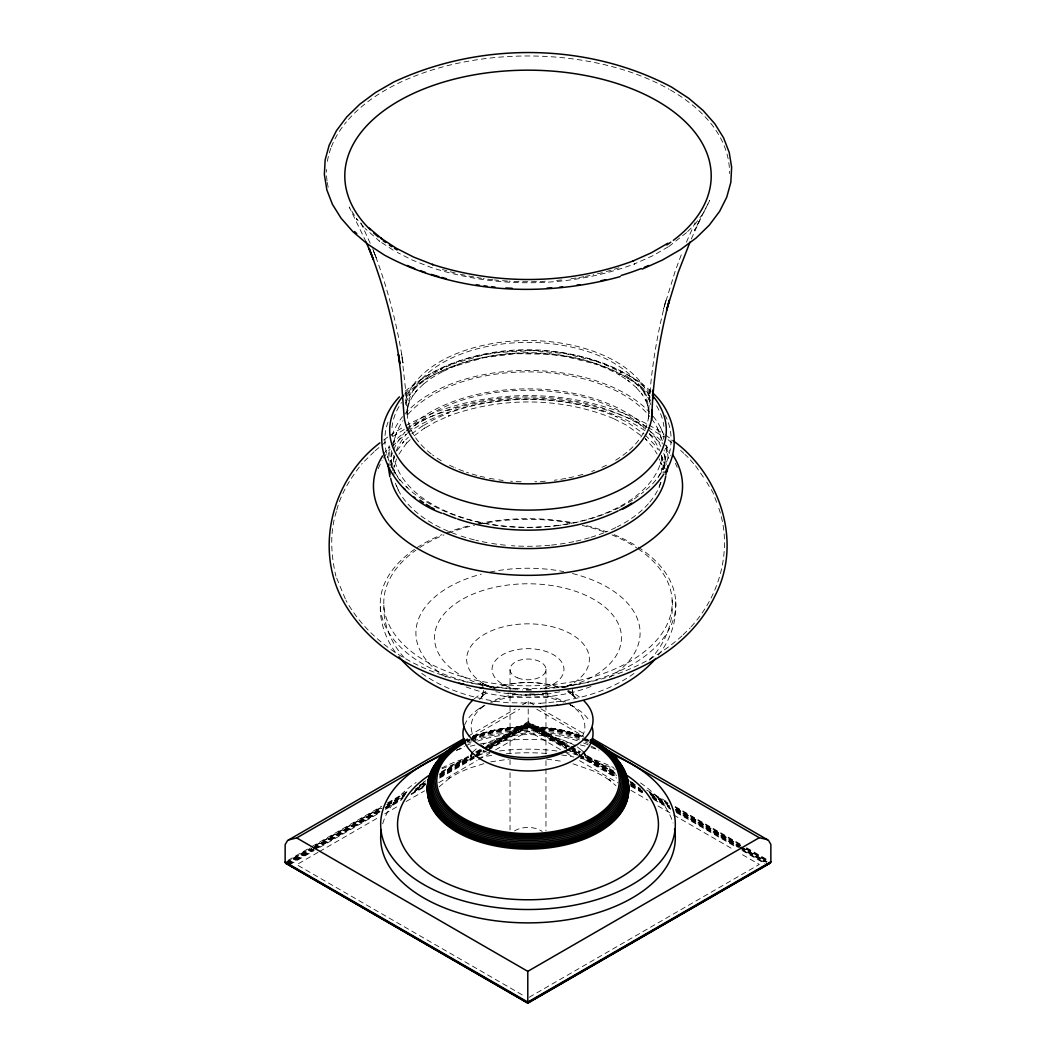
<?xml version="1.0" encoding="UTF-8"?>
<svg xmlns="http://www.w3.org/2000/svg" width="1056" height="1056" viewBox="0 0 1056 1056"><rect width="100%" height="100%" fill="white"/><g stroke="black" fill="none" stroke-linecap="round" stroke-linejoin="round"><path stroke-width="0.75" stroke-dasharray="5 3.75" d="M380.305 606.685C379.962 623.198 386.113 639.408 395.63 652.766M383.869 605.18C382.998 625.64 392.37 645.652 406.534 660.119M668.237 458.515L666.653 445.196M387.922 457.604L389.162 445.751M391.565 450.608L391.657 467.742M390.984 467.755L394.495 455.902M393.875 474.804L394.403 465.076L394.205 467.188L396.462 458.938M572.431 689.357L572.26 692.578L572.55 690.043M661.954 473.18L660.739 462.343L661.386 464.376L659.274 458.911M664.435 468.415L665.029 457.024L664.118 449.869M648.305 418.73L649.915 389.69L649.427 398.534C652.001 365.033 657.611 331.782 666.191 299.284L663.472 309.223L675.088 271.445L681.965 252.925M483.569 690.307L482.09 697.805L483.001 694.505L480.836 699.019L482.526 695.653M663.63 472.732L664 471.306M336.376 511.553C329.591 532.462 330.977 554.968 335.9 576.14M388.027 422.11C377.599 449.896 394.35 480.163 417.344 495.937M393.518 442.108L396.594 432.656M405.372 404.448L406.6 399.986L405.451 403.234L409.847 394.495L408.989 395.96L415.298 387.539L413.107 390.02L421.344 381.982L420.09 382.945M660.343 483.054L659.208 487.186L660.95 482.486M336.798 509.995C341.233 492.624 351.212 477.286 362.221 463.36M391.908 435.772L393.017 432.894M686.387 242.273L695.046 222.71M691.297 238.973L700.788 218.064L694.584 230.393L709.711 200.482L703.19 213.444L703.824 212.467L694.505 224.902L695.27 224.096M398.917 454.186L406.705 442.9L405.346 444.404L410.85 439.032M397.056 450.608L403.986 441.342L402.811 442.662L408.421 437.184M479.622 699.534L484.942 692.446M658.31 655.103C670.534 640.174 676.975 620.624 675.695 601.326M691.112 626.723C720.311 595.294 732.996 548.09 718.423 507.052M405.161 391.222C469.841 337.339 573.223 337.115 642.048 383.605M405.398 395.208L412.183 388.74L430.135 375.474L441.712 368.782L440.59 369.428L453.697 363.554L452.641 363.95L482.592 355.133L498.313 352.466L532.277 350.618L565.409 353.628L596.244 361.337L595.294 360.98L609.022 366.366L621.469 372.702L620.255 372.016L631.092 379.117L629.891 378.193L638.986 385.928L637.85 384.78L645.124 393.03L644.094 391.697L649.466 400.316L647.922 397.254L650.773 404.62M364.386 461.248L374.114 451.757M686.545 232.61L668.818 246.563M687.641 231.554L693.092 226.222M646.087 489.773C667.392 472.547 678.691 441.078 665.333 415.628M482.196 696.102L488.981 691.099M472.494 752.149L478.751 746.79M439.098 786.839L451.321 776.728L448.668 778.602L458.053 773.177L468.547 768.478L484.559 763.435M649.466 660.119C665.003 644.411 674.084 622.156 672.131 599.94M682.004 635.857C634.102 679.246 565.792 692.564 502.92 687.72C441.87 682.321 377.243 656.066 345.985 600.428M683.166 634.722L690.149 627.911M375.144 450.78L387.565 440.312M383.671 440.048L388.687 436.313M389.941 435.389L404.303 426.466M392.528 436.616L405.504 428.71M411.787 433.897L422.611 425.845L421.357 426.756L433.976 419.47L448.087 413.147L446.965 413.596C501.085 393.624 563.086 394.205 616.361 416.671L615.146 416.183L628.531 422.994L643.975 433.99M414.15 435.811L424.75 427.931L423.311 428.974L435.706 421.819L449.552 415.615L448.272 416.13C501.521 396.475 562.518 397.043 614.935 419.153L613.536 418.585L626.683 425.278L642.84 436.933M634.247 498.96L643.817 491.819M633.983 673.438C611.503 689.674 584.206 697.99 556.974 701.765L556.182 701.844M479.213 708.576L485.351 705.025A56.852 32.828 0 0 0 475.82 739.768M422.954 380.714C487.912 342.553 577.012 342.672 639.725 385.546M668.197 246.84L652.832 255.71L634.102 264.092L634.748 263.855C569.989 288.011 496.967 288.816 431.323 267.538L412.315 260.066L397.267 252.41M405.623 425.7C479.358 386.1 573.382 385.493 647.579 424.274M406.811 427.957C479.807 388.753 572.959 388.159 646.417 426.545M620.611 507.025L633.046 499.844M468.283 736.111L515.368 708.932M522.496 704.814L528.211 701.527L533.9 704.814M472.824 736.27L519.684 709.21M287.984 860.363L310.728 847.229M312.154 846.41L381.797 806.19M387.486 802.916L407.378 791.419M423.02 782.39L425.858 780.754M441.5 771.725L468.508 756.136M475.609 752.03L481.298 748.744M486.988 745.47L528.211 721.67L569.593 745.562M285.305 862.686L309.593 848.668M315.308 845.368L381.031 807.418M388.172 803.299L406.758 792.568M419.615 785.149L426.756 781.018M441.052 772.768L468.191 757.099M476.771 752.149L482.486 748.849M483.912 748.018L528.211 722.449L569.567 746.328M286.915 862.198L309.764 849.011M315.48 845.711L381.15 807.8M386.866 804.5L405.425 793.782M419.694 785.545L425.41 782.245M439.692 773.995L468.244 757.508M476.81 752.572L481.087 750.09M486.803 746.803L528.211 722.898L569.54 746.75M285.767 863.333L311.428 848.509M312.853 847.691L381.308 808.17M387.024 804.87L405.557 794.178M419.813 785.941L425.528 782.641M439.784 774.404L468.31 757.944M476.863 753.007L482.566 749.707M483.991 748.889L528.211 723.36L569.488 747.199M286.097 863.623L311.731 848.826M313.157 848.008L381.52 808.54M387.209 805.253L404.303 795.379M415.694 788.806L425.66 783.05M439.903 774.827L469.814 757.561M476.942 753.443L482.632 750.156M488.334 746.869L528.211 723.848L568.009 746.83M286.493 863.887L312.088 849.116M313.513 848.298L380.332 809.714M387.446 805.609L404.514 795.762M415.879 789.188L424.42 784.265M440.048 775.236L469.907 757.997M477.022 753.892L484.123 749.786M485.549 748.968L528.211 724.337L568.181 747.424M286.955 864.125L312.642 849.288M314.081 848.456L379.738 810.546M385.453 807.246L404.012 796.541M415.43 789.941L425.423 784.172M439.705 775.936L473.959 756.149M475.385 755.33L483.952 750.38M489.667 747.08L528.211 724.838L566.689 747.054M287.456 864.31L313.104 849.512M314.53 848.681L380.054 810.85M385.757 807.563L402.851 797.689M414.242 791.116L425.634 784.529M439.89 776.305L474.078 756.571M475.504 755.753L484.044 750.816M489.746 747.529L528.211 725.314L566.597 747.49M287.998 864.468L313.579 849.697M315.005 848.879L380.384 811.127M386.074 807.84L403.128 797.993M414.493 791.432L424.446 785.69M440.088 776.662L474.197 756.967M475.622 756.149L484.15 751.225M489.826 747.938L528.211 725.789L566.742 748.031M288.578 864.587L314.252 849.763M315.678 848.932L379.856 811.879M385.572 808.579L402.679 798.706M411.246 793.756L425.502 785.519M439.771 777.282L473.999 757.522M475.424 756.703L485.417 750.935M486.842 750.116L528.211 726.224L566.65 748.427M289.766 864.666L314.041 850.661M319.757 847.361L378.286 813.569M385.427 809.437L401.135 800.382M411.127 794.6L425.41 786.364M439.679 778.114L475.385 757.508M476.81 756.69L486.803 750.922M488.228 750.09L528.211 727.016L565.264 748.414M318.014 852.377L296.71 864.666L524.951 996.442M319.44 851.558L379.091 817.12M384.767 813.833L398.97 805.636M406.072 801.53L424.538 790.878M438.728 782.681L477.074 760.544M478.5 759.726L489.865 753.166M495.541 749.879L528.211 731.016L561.013 749.958M529.214 997.26L759.29 864.428L739.319 852.905M567.415 686.4L573.382 683.483L563.257 687.416L564.656 686.981M484.414 743.503L483.067 744.203L497.152 738.685L496.148 739.015C518.14 732.824 541.979 733.128 563.706 740.23L562.584 739.873L573.487 744.586M619.489 507.54C600.732 516.806 580.378 522.456 559.693 525.32M494.353 688.552C514.76 680.935 537.781 680.684 558.479 687.39M561.937 687.641L566.069 686.611M559.64 691.838L547.312 694.082L548.064 693.95L525.109 695.204M547.562 693.198L533.254 695.086M490.736 761.838L508.556 759.198M421.753 673.385C446.714 691.06 477.035 699.719 507.223 702.676L540.5 703.27M558.175 525.571C510.484 531.036 458.885 524.594 418.638 496.782M540.157 703.309L556.974 701.765M526.244 695.218L513.071 694.544L495.832 691.72M519.262 694.835L507.791 693M546.704 759.066L563.02 761.508M494.432 687.786L486.895 685.568L490.024 686.598M572.959 763.805L592.825 770.735L602.791 775.804L611.569 781.559L608.771 779.592L615.991 785.717M482.275 683.562L491.555 687.205M484.123 684.288L487.74 685.898M491.476 687.773L490.393 687.245A61.367 35.429 0 0 1 481.972 635.831A61.367 35.429 0 0 1 571.388 634.207A61.367 35.429 0 0 1 568.577 685.832M648.978 424.987L664.066 434.056M647.803 427.258L664.079 437.105M567.508 691.258L570.332 692.696L567.098 691.046L575.586 697.369L572.246 694.478L575.177 697.792L572.352 694.03L574.411 697.33L572.286 692.881L573.54 696.142L572.524 690.637M489.509 686.783L483.595 683.773L484.612 684.314M570.517 704.854L573.989 706.86M541.028 708.919L585.169 734.408M536.765 709.236L583.836 736.415M571.032 746.394L581.024 752.162M586.727 755.449L616.704 772.754M646.681 790.06L666.666 801.596M675.22 806.546L740.89 844.457M746.592 847.757L768.002 860.112M570.992 747.16L579.559 752.096M586.687 756.215L616.651 773.507M629.482 780.925L636.61 785.044M649.453 792.449L667.999 803.154M675.127 807.272L740.744 845.156M746.447 848.456L767.844 860.812M570.966 747.582L579.52 752.519M588.073 757.456L616.572 773.916M630.828 782.14L636.53 785.426M649.361 792.845L667.88 803.537M676.434 808.474L740.573 845.5M746.275 848.8L766.234 860.31M570.913 748.018L579.454 752.954M588.007 757.878L616.48 774.325M630.709 782.549L636.412 785.836M650.641 794.046L667.735 803.92M676.276 808.843L740.335 845.83M746.038 849.13L767.395 861.458M573.698 750.116L579.388 753.39M586.502 757.495L616.348 774.734M630.577 782.945L640.517 788.687M650.47 794.442L667.537 804.289M676.064 809.213L740.045 846.146M741.47 846.978L767.052 861.749M569.606 748.242L579.612 754.01M585.314 757.31L616.73 775.447M631.013 783.697L639.58 788.634M650.998 795.234L669.557 805.952M675.272 809.239L739.517 846.344M740.942 847.163L766.643 862M572.378 750.341L578.081 753.628M579.506 754.459L616.559 775.843M630.815 784.067L642.22 790.654M652.186 796.409L669.293 806.282M676.421 810.401L739.121 846.608M740.546 847.427L766.194 862.237M572.286 750.776L577.975 754.05M579.401 754.882L616.374 776.226M630.604 784.436L643.394 791.828M651.935 796.752L668.989 806.599M676.104 810.704L738.685 846.833M740.098 847.651L764.28 861.617M572.458 751.331L578.16 754.631M579.586 755.449L616.704 776.873M630.973 785.123L642.391 791.71M652.384 797.478L669.517 807.365M675.22 810.665L739.451 847.744M740.876 848.575L763.712 861.762M568.075 749.245L578.041 755M579.467 755.832L616.493 777.203M630.722 785.426L643.54 792.818M652.093 797.755L670.6 808.434M676.289 811.734L737.524 847.084M743.226 850.37L764.584 862.699M566.689 749.232L576.668 754.987M578.094 755.819L616.572 778.034M630.828 786.258L642.233 792.845M653.624 799.432L670.732 809.305M676.434 812.592L736.296 847.15M741.998 850.45L764.808 863.61M566.716 753.258L573.857 757.376M579.559 760.663L618.064 782.905M630.907 790.31L648.028 800.197M658.007 805.966L672.276 814.202M673.702 815.021L733.603 849.605M393.228 250.166L378.853 240.755L379.658 241.322L365.02 228.426M665.412 434.94L671.774 439.547M577.342 746.922L581.962 750.539M648.542 393.03L649.717 394.02L638.656 384.635M406.283 486.552L407.458 487.542M640.768 382.523L651.103 391.301M668.092 439.732L671.854 442.913M645.216 435.046L655.736 445.909L658.271 449.975M581.618 750.169L583.097 751.502M680.618 450.358L683.839 453.394M684.922 454.41L688.156 457.446M646.483 440.035L645.176 438.57L652.938 447.361L657.083 454.001M690.268 459.862L694.518 464.666M695.574 465.868L705.091 479.622M363.95 227.212L356.492 218.764L357.126 219.727L349.206 207.029L366.076 241.864M481.985 685.225L479.992 682.968L483.265 687.588L481.998 684.288L483.133 687.918M706.675 482.17L712.708 492.03L717.974 505.639M360.914 222.829L370.286 243.487M345.312 598.924L336.494 577.672M660.818 428.023L664.145 436.458M657.307 427.918L662.561 441.395M398.244 490.024L395.512 483.133M373.402 250.972L376.504 258.469L373.798 251.486M661.267 455.189L664.514 463.571L663.96 461.802L665.122 468.904M372.715 248.741C387.024 285.569 397.162 323.968 403.088 363.026L401.597 353.892L406.085 394.126L407.18 416.222L407.656 407.458L407.392 409.332L409.768 400.66L408.514 404.21L412.804 395.683L411.866 397.28L418.018 389.07L415.628 391.776L423.694 383.909L422.308 384.965L432.142 377.639L443.494 371.092L442.253 371.791L455.123 366.036L453.961 366.458L483.384 357.812L515.605 353.654L548.605 354.248L564.749 356.334L595.043 363.898L594 363.515L607.464 368.795L619.674 375.012L618.354 374.26L628.967 381.216L627.647 380.2L636.557 387.763L635.303 386.522L642.418 394.574L641.282 393.122L646.536 401.531L644.846 398.191L648.173 406.798L647.658 404.976L649.097 413.728L648.78 409.966M545.965 669.082L545.965 688.697M545.965 690.334L545.965 703.415M545.965 705.052L545.965 754.103M545.965 760.65L545.965 767.184M545.965 768.821L545.965 830.953M528.211 701.527L528.211 704.286M528.211 709.025L528.211 727.016M510.035 669.728L510.035 704.075M510.035 705.698L510.035 753.126M510.035 759.66L510.035 766.207M510.035 772.741L510.035 829.976M638.154 547.14A147.761 85.312 0 0 1 665.584 635.131A147.761 85.312 0 0 1 541.9 688.934M531.089 689.291A147.761 85.312 0 0 1 523.354 689.264M515.632 689.014A147.761 85.312 0 0 1 391.684 636.926A147.761 85.312 0 0 1 414.48 549.384M417.16 547.576A147.761 85.312 0 0 1 441.896 534.666M446.345 532.897A147.761 85.312 0 0 1 470.092 525.505M477.946 523.736A147.761 85.312 0 0 1 574.055 522.931M586.687 525.703A147.761 85.312 0 0 1 606.382 531.683M614.104 534.666A147.761 85.312 0 0 1 636.768 546.256M431.204 453.922A120.846 69.775 0 0 1 445.408 361.231A120.846 69.775 0 0 1 606.553 359.146A120.846 69.775 0 0 1 627.95 451.374M626.868 452.272A120.846 69.775 0 0 1 614.79 460.706M606.487 465.208A120.846 69.775 0 0 1 599.029 468.6M594.528 470.408A120.846 69.775 0 0 1 591.677 471.451M582.859 474.329A120.846 69.775 0 0 1 575.216 476.388M573.659 476.758A120.846 69.775 0 0 1 568.933 477.8M565.752 478.434A120.846 69.775 0 0 1 554.36 480.242M545.398 481.206A120.846 69.775 0 0 1 534.838 481.813M521.176 481.813A120.846 69.775 0 0 1 510.589 481.206M503.118 480.44A120.846 69.775 0 0 1 498.683 479.846M494.287 479.16A120.846 69.775 0 0 1 486.275 477.642M484.691 477.299A120.846 69.775 0 0 1 480.005 476.19M476.929 475.398A120.846 69.775 0 0 1 466.488 472.217M463.61 471.2A120.846 69.775 0 0 1 455.268 467.874M453.935 467.293A120.846 69.775 0 0 1 449.513 465.208M441.223 460.72A120.846 69.775 0 0 1 432.511 454.925M662.046 456.931A134.653 77.735 0 0 1 526.588 527.34A134.653 77.735 0 0 1 393.716 455.308M393.532 445.54A134.653 77.735 0 0 1 403.022 420.671M408.025 414.322A134.653 77.735 0 0 1 530.112 371.884A134.653 77.735 0 0 1 649.836 416.513M651.578 418.744A134.653 77.735 0 0 1 662.284 443.916M660.845 482.539A135.128 78.012 0 0 1 649.48 502.432M648.397 503.686A135.128 78.012 0 0 1 617.364 526.786M615.938 527.498A135.128 78.012 0 0 1 605.497 532.171M603.953 532.792A135.128 78.012 0 0 1 590.845 537.319M589.34 537.768A135.128 78.012 0 0 1 575.362 541.332M573.778 541.662A135.128 78.012 0 0 1 551.43 545.094M549.899 545.239A135.128 78.012 0 0 1 511.447 545.688M505.336 545.173A135.128 78.012 0 0 1 490.301 543.18M487.054 542.612A135.128 78.012 0 0 1 475.9 540.25M474.329 539.867A135.128 78.012 0 0 1 459.215 535.418M456.324 534.389A135.128 78.012 0 0 1 395.38 483.226M392.938 470.712A135.128 78.012 0 0 1 394.733 455.36M396.132 451.242A135.128 78.012 0 0 1 406.52 434.095M408.58 431.759A135.128 78.012 0 0 1 524.819 390.271A135.128 78.012 0 0 1 644.305 428.551M649.348 433.937A135.128 78.012 0 0 1 659.604 450.556M661.465 456.06A135.128 78.012 0 0 1 662.944 472.349M638.141 548.83A144.197 83.252 0 0 1 627.805 662.653A144.197 83.252 0 0 1 430.386 663.841A144.197 83.252 0 0 1 415.932 550.163M419.826 547.51A144.197 83.252 0 0 1 443.982 534.904M448.444 533.122A144.197 83.252 0 0 1 474.54 525.241M479.147 524.225A144.197 83.252 0 0 1 574.517 523.763M582.239 525.426A144.197 83.252 0 0 1 604.494 531.986M612.031 534.904A144.197 83.252 0 0 1 636.834 547.945M572.51 573.553A112.081 64.706 0 0 1 609.365 677.45M591.004 686.466A112.081 64.706 0 0 1 464.996 686.466M445.949 677.028A112.081 64.706 0 0 1 481.338 574.108M490.037 572.062A112.081 64.706 0 0 1 563.746 571.613M490.882 687.271A93.469 53.962 0 0 1 452.958 605.563A93.469 53.962 0 0 1 599.386 602.91A93.469 53.962 0 0 1 570.438 685.819M567.415 686.664A93.469 53.962 0 0 1 562.795 687.826M547.338 692.881A61.367 35.429 0 0 1 519.922 694.373M510.88 693.277A61.367 35.429 0 0 0 518.404 694.254A56.852 32.828 0 0 0 490.393 702.108M517.968 689.344A35.957 20.75 0 0 1 498.26 657.743A35.957 20.75 0 0 1 556.406 656.687A35.957 20.75 0 0 1 540.184 688.934M531.379 690.07A35.957 20.75 0 0 1 522.377 689.911M618.961 267.762A183.203 105.772 0 0 1 612.744 269.716M611.173 270.191A183.203 105.772 0 0 1 603.768 272.237M602.263 272.633A183.203 105.772 0 0 1 593.142 274.798M590.053 275.458A183.203 105.772 0 0 1 585.394 276.382M583.836 276.685A183.203 105.772 0 0 1 577.526 277.768M575.942 278.032A183.203 105.772 0 0 1 567.97 279.167M561.528 279.932A183.203 105.772 0 0 1 553.397 280.685M545.239 281.239A183.203 105.772 0 0 1 509.124 281.147M507.487 281.041A183.203 105.772 0 0 1 494.485 279.932M492.875 279.748A183.203 105.772 0 0 1 483.226 278.507M481.642 278.269A183.203 105.772 0 0 1 476.89 277.517M473.748 276.962A183.203 105.772 0 0 1 456.746 273.385M455.242 273.016A183.203 105.772 0 0 1 442.464 269.478M568.207 703.52A56.852 32.828 0 0 1 581.5 737.854M529.782 693.924A56.852 32.828 0 0 1 565.607 702.108M666.244 447.797A138.31 79.86 0 0 1 658.139 477.352M400.092 480.704A138.31 79.86 0 0 1 389.796 447.084M392.014 435.692A138.31 79.86 0 0 1 402.587 416.632M404.765 414.058A138.31 79.86 0 0 1 525.822 370.458A138.31 79.86 0 0 1 649.202 411.84M653.149 416.315A138.31 79.86 0 0 1 663.749 434.993M328.178 187.295A201.511 116.332 0 0 1 327.268 182.45M327.03 180.827A201.511 116.332 0 0 1 326.555 169.475M327.386 161.357A201.511 116.332 0 0 1 330.818 148.355M331.346 146.929A201.511 116.332 0 0 1 346.421 121.876M348.454 119.5A201.511 116.332 0 0 1 669.108 89.258M670.481 90.05A201.511 116.332 0 0 1 729.498 173.527M664.013 435.904A136.198 78.632 0 0 1 663.604 439.19M391.987 427.68A136.198 78.632 0 0 1 401.584 402.521M406.639 396.092A136.198 78.632 0 0 1 529.069 353.153A136.198 78.632 0 0 1 650.311 397.201M656.555 405.821A136.198 78.632 0 0 1 662.521 419.496M663.208 422.281A136.198 78.632 0 0 1 663.894 426.505M389.796 465.485A138.31 79.86 0 0 1 392.502 452.694M393.571 449.896A138.31 79.86 0 0 1 404.765 432.458M406.784 430.241A138.31 79.86 0 0 1 525.822 388.872A138.31 79.86 0 0 1 647.051 428.063M648.146 429.145A138.31 79.86 0 0 1 660.818 446.437M663.749 453.407A138.31 79.86 0 0 1 666.151 464.772M405.412 400.99A124.12 71.663 0 0 1 528 340.534A124.12 71.663 0 0 1 650.588 400.99M378.259 468.692A153.437 88.585 0 0 1 382.074 460.64M383.632 458A153.437 88.585 0 0 1 390.205 449.038M392.264 446.701A153.437 88.585 0 0 1 406.098 434.201M407.418 433.224A153.437 88.585 0 0 1 645.612 431.112M649.242 433.712A153.437 88.585 0 0 1 660.079 442.913M665.201 448.351A153.437 88.585 0 0 1 670.666 455.4M675.352 463.294A153.437 88.585 0 0 1 677.2 467.333M382.708 823.759A147.325 85.048 0 0 1 416.143 782.47M442.16 768.702A147.325 85.048 0 0 1 474.949 758.472M478.104 757.799A147.325 85.048 0 0 1 494.221 755.04M506.484 753.68A147.325 85.048 0 0 1 549.529 753.68M561.647 755.014A147.325 85.048 0 0 1 573.923 757.007M580.272 758.3A147.325 85.048 0 0 1 615.344 769.336M640.53 782.932A147.325 85.048 0 0 1 673.068 823.02M464.521 725.221A65.036 37.554 0 0 1 484.981 705.25M491.436 702.359A65.036 37.554 0 0 1 563.878 702.095M570.398 704.933A65.036 37.554 0 0 1 589.855 721.816M383.434 454.595A154.546 89.232 0 0 1 389.215 446.873M391.288 444.51A154.546 89.232 0 0 1 405.227 431.93M406.547 430.94A154.546 89.232 0 0 1 646.457 428.815M650.113 431.442A154.546 89.232 0 0 1 663.168 442.86M664.198 443.956A154.546 89.232 0 0 1 669.834 450.688M404.765 394.007A138.31 79.86 0 0 1 528 350.407A138.31 79.86 0 0 1 651.235 394.007M474.21 698.94A65.036 37.554 0 0 1 488.783 690.083M492.809 688.472A65.036 37.554 0 0 1 561.106 687.72M567.864 690.373A65.036 37.554 0 0 1 579.388 697.026M514.523 830.953A17.978 10.375 0 0 1 542.203 831.468M441.738 767.963A130.456 75.319 0 0 1 468.772 757.35M477.708 754.961A130.456 75.319 0 0 1 490.037 752.4M499.541 750.961A130.456 75.319 0 0 1 558.056 751.172M564.392 752.136A130.456 75.319 0 0 1 578.305 754.961M587.228 757.35A130.456 75.319 0 0 1 613.589 767.62M456.43 750.592A100.32 57.922 0 0 1 464.402 746.381M465.802 745.734A100.32 57.922 0 0 1 471.61 743.266M477.708 741.061A100.32 57.922 0 0 1 577.698 740.863M583.638 742.975A100.32 57.922 0 0 1 588.047 744.784M590.898 746.051A100.32 57.922 0 0 1 598.937 750.222M466.58 740.863A92.875 53.618 0 0 1 470.422 739.015M471.742 738.421A92.875 53.618 0 0 1 582.252 737.563M586.436 739.411A92.875 53.618 0 0 1 589.42 740.863M467.65 741.431A91.252 52.681 0 0 1 470.144 740.216M471.425 739.622A91.252 52.681 0 0 1 582.622 738.751M583.928 739.332A91.252 52.681 0 0 1 588.35 741.431M468.468 743.002A100.676 58.12 0 0 1 471.412 741.8M472.916 741.22A100.676 58.12 0 0 1 579.242 739.847M585.328 742.091A100.676 58.12 0 0 1 588.271 743.318M466.963 742.262A100.756 58.172 0 0 1 469.88 741.022M471.372 740.428A100.756 58.172 0 0 1 579.282 738.474M582.371 739.57A100.756 58.172 0 0 1 588.311 741.946M467.082 741.035A100.558 58.054 0 0 1 469.999 739.794M471.478 739.2A100.558 58.054 0 0 1 582.265 738.342M583.77 738.91A100.558 58.054 0 0 1 588.205 740.718M471.742 738.157A100.096 57.79 0 0 1 582.014 737.299M583.519 737.867A100.096 57.79 0 0 1 589.354 740.282M472.138 737.299A99.383 57.38 0 0 1 581.618 736.454M472.679 736.679A98.419 56.826 0 0 1 582.582 736.402A95.924 55.374 0 0 0 474.091 736.19M463.676 740.626A97.258 56.153 0 0 1 467.702 738.685M473.339 736.309A97.258 56.153 0 0 1 583.387 736.586M465.551 740.533A94.446 54.529 0 0 1 468.125 739.266M474.91 736.336A94.446 54.529 0 0 1 581.79 736.613M456.667 750.037A147.325 85.048 0 0 1 464.125 747.806M470.263 746.209A147.325 85.048 0 0 1 474.949 745.114M479.675 744.11A147.325 85.048 0 0 1 572.312 743.345M580.272 744.942A147.325 85.048 0 0 1 586.502 746.394M591.096 747.595A147.325 85.048 0 0 1 597.128 749.351M517.585 677.86A17.978 10.375 0 0 0 545.899 670.375A17.978 10.375 0 0 0 520.516 659.974A17.978 10.375 0 0 0 517.585 677.86"/><path stroke-width="1.5" d="M653.176 389.783L652.687 398.864C655.235 365.495 660.832 332.376 669.385 300.023L666.587 310.187L678.163 272.554L690.043 241.996M667.841 465.775L667.234 471.755M651.565 418.942L653.004 392.885M768.002 864.23L770.854 861.762L770.854 844.391L768.464 840.312L592.297 738.527M471.742 753.786L470.91 756.822L472.045 752.717M664.924 472.56C681.595 447.665 674.665 413.2 653.268 393.426M399.392 396.845C359.132 439.402 393.941 496.267 441.764 513.216M663.802 474.118C653.69 489.575 638.537 500.861 622.38 509.348M655.763 658.442C631.198 686.783 593.736 700.273 557.462 705.25L556.591 705.342M379.922 442.847C332.178 478.936 313.777 549.001 343.675 601.986C382.853 670.666 468.56 695.165 543.206 691.482C610.5 687.826 684.79 659.512 715.321 595.241C742.592 542.018 720.034 474.5 672.923 440.524M464.006 738.593L287.536 840.55L285.146 844.628L285.146 862L286.493 863.887L289.766 864.666M667.88 243.236L651.314 252.793L632.808 261.083L633.666 260.766C569.567 284.684 497.284 285.476 432.313 264.409L433.079 264.7L413.714 257.11L396.145 248.16L380.662 238.022L381.704 238.748L368.636 227.647M288.526 839.903L296.71 837.936L452.932 747.754A100.096 57.79 0 0 1 459.149 743.992M455.783 746.104L458.621 744.467M296.71 837.936L527.789 971.348L759.29 837.698L767.474 839.665M770.854 861.762L527.789 1002.091L285.146 862M770.695 862.448L527.789 1002.698L285.305 862.686M770.51 862.778L527.789 1002.91L285.49 863.016M285.767 863.333L527.789 1003.2L770.233 863.095M642.18 269.122L662.323 260.093L680.592 249.546L696.247 237.89L709.249 225.192L719.598 211.398L726.739 197.221L730.844 182.305L731.636 167.191L729.234 152.486L723.545 137.755L714.886 123.856L703.085 110.471L688.723 98.274L671.616 87.094C586.885 42.253 480.203 41.58 393.677 82.051L375.421 92.585L359.766 104.24L346.764 116.939L336.415 130.733L329.168 145.226L325.156 159.812L324.364 174.583L326.872 189.961L332.442 204.376L341.114 218.262L352.902 231.66L367.264 243.857L384.371 255.05C455.796 293.74 542.744 297.884 620.215 276.619M398.93 656.832C425.264 688.42 467.108 702.214 506.867 706.174L540.712 706.781M540.329 706.82L557.462 705.25M766.234 864.428L767.422 864.349M479.49 687.509L482.922 688.195M458.951 683.232L463.822 684.222M592.39 741.352L595.241 743.002M599.531 745.47L759.29 837.698M403.762 488.308L405.161 489.482M413.952 496.967L415.232 498.049M583.295 751.978L585.856 756.083L584.272 753.496M366.076 241.864L373.494 259.763L369.098 248.371C383.579 285.503 393.914 324.232 399.881 363.634L398.336 354.275L400.95 374.26L403.946 414.44A124.12 71.663 0 0 0 531.894 483.82A124.12 71.663 0 0 0 652.054 409.939M389.875 476.784L387.763 463.61M527.789 971.348L527.789 1003.2M674.533 829.052A147.325 85.048 0 0 1 528.66 922.878A147.325 85.048 0 0 1 381.335 829.818M624.479 773.771A130.456 75.319 0 0 1 619.278 878.262A130.456 75.319 0 0 1 438.2 879.094A130.456 75.319 0 0 1 430.148 774.655M627.977 786.443A100.32 57.922 0 0 1 527.366 849.09A100.32 57.922 0 0 1 428.129 785.717M627.436 780.78A100.676 58.12 0 0 1 526.099 847.981A100.676 58.12 0 0 1 429.238 778.615M624.756 772.319A100.756 58.172 0 0 1 531.168 846.688A100.756 58.172 0 0 1 429.673 775.856M433.937 767.699A100.756 58.172 0 0 1 435.534 765.442M621.443 766.788A100.756 58.172 0 0 1 623.225 769.534M617.602 760.861A100.558 58.054 0 0 1 528 845.275A100.558 58.054 0 0 1 438.398 760.861M607.094 750.526A100.096 57.79 0 0 1 594.713 829.026A100.096 57.79 0 0 1 458.212 827.376A100.096 57.79 0 0 1 451.546 748.651M598.778 745.087A100.096 57.79 0 0 1 603.676 748.123M591.69 740.705A99.383 57.38 0 0 1 600.956 823.72A99.383 57.38 0 0 1 456.892 824.842A99.383 57.38 0 0 1 462.277 741.721M592.416 740.718A98.419 56.826 0 0 1 599.438 822.756A98.419 56.826 0 0 1 457.169 823.126A98.419 56.826 0 0 1 462.911 741.048M590.33 739.649A97.258 56.153 0 0 1 599.399 820.882A97.258 56.153 0 0 1 458.41 821.977A97.258 56.153 0 0 1 463.676 740.626M590.779 740.124A95.924 55.374 0 0 1 597.63 820.076A95.924 55.374 0 0 1 458.964 820.446A95.924 55.374 0 0 1 464.574 740.454M591.096 740.85A94.446 54.529 0 0 1 595.769 819.403A94.446 54.529 0 0 1 459.637 819.047A94.446 54.529 0 0 1 465.551 740.533M590.858 741.616A92.875 53.618 0 0 1 594.581 818.466A92.875 53.618 0 0 1 461.419 818.466A92.875 53.618 0 0 1 465.142 741.616M589.763 742.17A91.252 52.681 0 0 1 593.855 817.423A91.252 52.681 0 0 1 463.478 818.202A91.252 52.681 0 0 1 464.838 742.922M592.244 727.531A65.036 37.554 0 0 1 527.314 770.959A65.036 37.554 0 0 1 463.98 726.766M575.032 745.18A56.852 32.828 0 0 1 480.968 745.18M583.981 700.933A65.036 37.554 0 0 1 569.461 748.981A65.036 37.554 0 0 1 484.981 748.216A65.036 37.554 0 0 1 473.088 699.93M672.566 454.582A154.546 89.232 0 0 1 529.214 575.348A154.546 89.232 0 0 1 382.589 455.902M666.204 471.94A138.31 79.86 0 0 1 665.914 474.804M665.702 476.23A138.31 79.86 0 0 1 529.861 548.566A138.31 79.86 0 0 1 390.694 478.368M389.994 474.078A138.31 79.86 0 0 1 389.756 471.227M631.752 503.118A138.31 79.86 0 0 1 619.476 510.206M618.156 510.866A138.31 79.86 0 0 1 457.591 519.037M456.1 518.522A138.31 79.86 0 0 1 443.23 513.401M434.372 509.084A138.31 79.86 0 0 1 431.574 507.553M430.201 506.774A138.31 79.86 0 0 1 426.188 504.359M423.614 502.696A138.31 79.86 0 0 1 419.905 500.122M652.212 395.129A138.31 79.86 0 0 1 528.158 510.114A138.31 79.86 0 0 1 403.656 395.287M648.622 265.505A201.511 116.332 0 0 1 644.226 267.34M641.256 268.528A201.511 116.332 0 0 1 621.086 275.484M605.695 279.655A201.511 116.332 0 0 1 600.996 280.751M580.153 284.684A201.511 116.332 0 0 1 576.88 285.173M562.65 286.915A201.511 116.332 0 0 1 559.522 287.219M551.681 287.839A201.511 116.332 0 0 1 546.968 288.13M512.2 288.288A201.511 116.332 0 0 1 505.89 287.945M494.921 287.074A201.511 116.332 0 0 1 491.806 286.757M487.146 286.229A201.511 116.332 0 0 1 484.044 285.846M479.411 285.212A201.511 116.332 0 0 1 476.348 284.764M446.424 278.692A201.511 116.332 0 0 1 441.83 277.477M438.781 276.619A201.511 116.332 0 0 1 431.284 274.375M425.423 272.448A201.511 116.332 0 0 1 420.803 270.811M414.744 268.528A201.511 116.332 0 0 1 407.365 265.492M356.743 233.614A201.511 116.332 0 0 1 354.552 231.528M370.313 229.786A183.203 105.772 0 0 1 415.444 92.492A183.203 105.772 0 0 1 657.043 100.861A183.203 105.772 0 0 1 673.398 240.293M670.811 242.194A183.203 105.772 0 0 1 666.798 244.979M397.109 249.942A183.203 105.772 0 0 1 394.456 248.345M391.855 246.721A183.203 105.772 0 0 1 389.321 245.058M385.625 242.497A183.203 105.772 0 0 1 383.236 240.768M378.272 236.887A183.203 105.772 0 0 1 373.6 232.874M612.335 754.723A147.325 85.048 0 0 1 637.679 881.232A147.325 85.048 0 0 1 417.08 880.44A147.325 85.048 0 0 1 445.196 754.116"/></g></svg>
